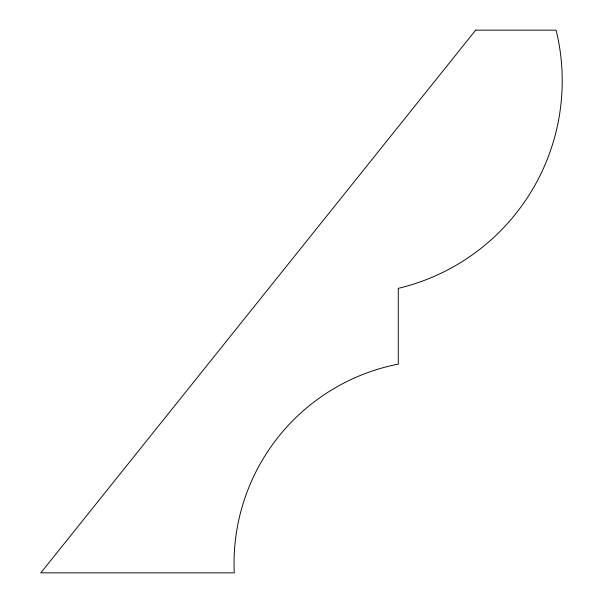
<?xml version="1.0" encoding="UTF-8"?>
<svg xmlns="http://www.w3.org/2000/svg" width="603" height="603" viewBox="0 0 603 603"><rect width="100%" height="100%" fill="white"/><g stroke="black" fill="none" stroke-linecap="round" stroke-linejoin="round"><path stroke-width="0.9" d="M475.661 30.15L40.823 572.85L234.258 572.85A203.211 203.211 0 0 1 398.281 364.122L398.281 288.355A213.319 213.319 0 0 0 556.124 30.15L475.661 30.15"/></g></svg>
